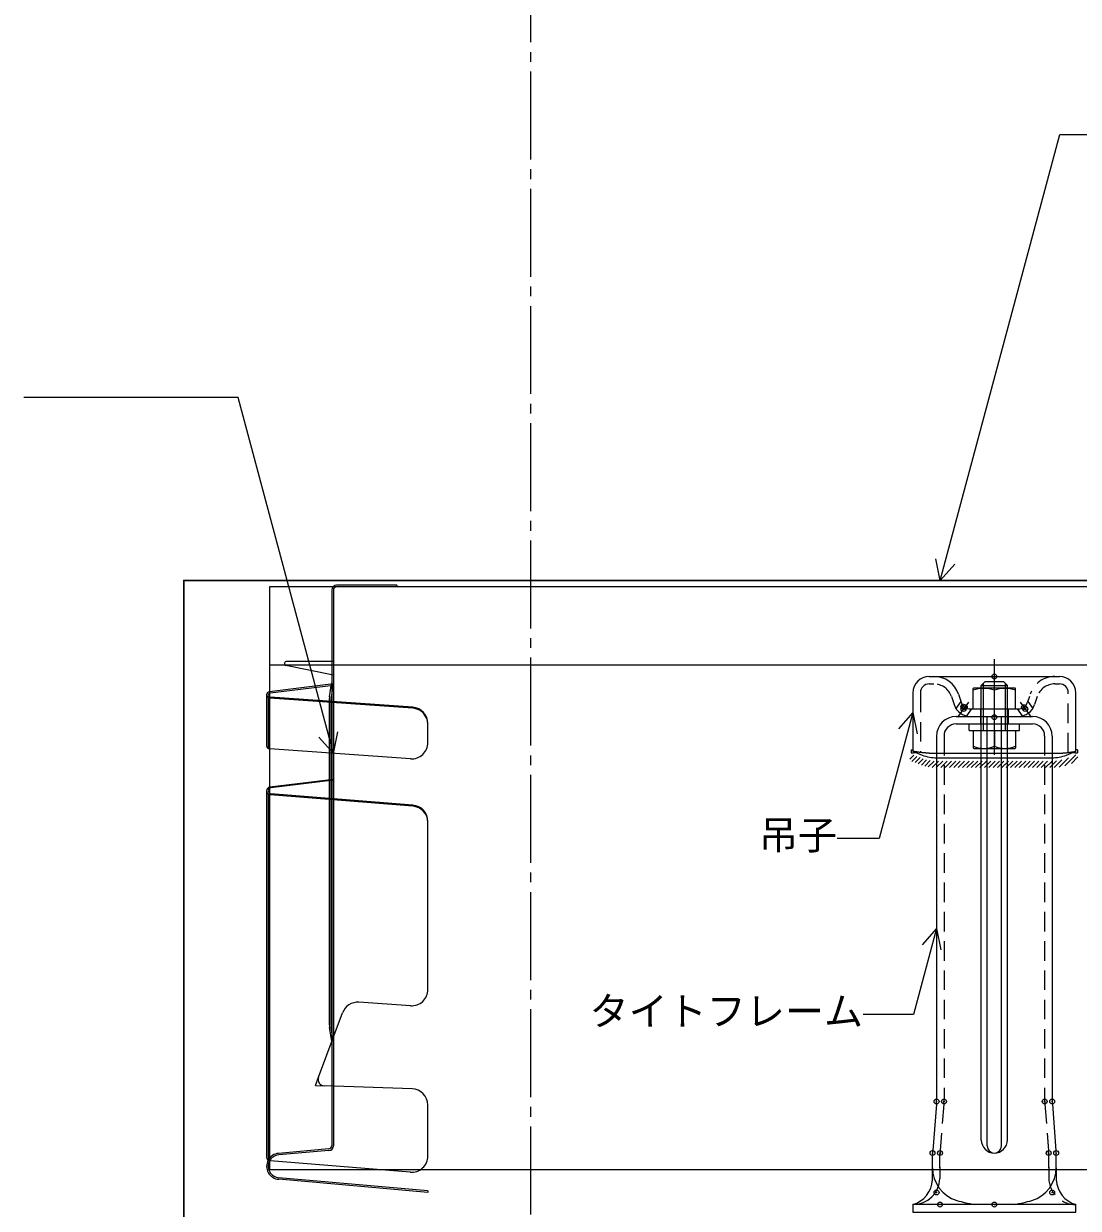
# Model space of a CAD drawing. Units: millimetres at full size, sheet at 1:3; details may follow other scales. Extents: x -1262 to 1258, y -891 to 1034.
# Drawn here: x -750.3 to -426.4, y 163.4 to 527.2 of the extents above; entities that cross this region are included whole.
import ezdxf
from ezdxf.enums import TextEntityAlignment as Align

# ---------------------------------------------------------------- set-up
doc = ezdxf.new("R2010")
doc.units = ezdxf.units.MM
doc.header["$LTSCALE"] = 3
doc.header["$PDMODE"] = 32
doc.header["$PDSIZE"] = 1.5
doc.linetypes.add('CHAIN2', pattern=[12, 9, -1, 1, -1])
doc.linetypes.add('DASHED2', pattern=[3, 2, -1])
for name, color, linetype, lineweight in [('0-4_寸法線1', 5, 'Continuous', 25), ('0-6_名称1', 5, 'Continuous', 25), ('0-B_屋根1', 6, 'Continuous', 20), ('1-1_水切1', 134, 'Continuous', 30), ('2-A_タイトフレーム', 3, 'Continuous', 9), ('2-F_I金具', 7, 'Continuous', 5), ('3-1_面戸', 7, 'Continuous', 5)]:
    doc.layers.add(name, color=color, linetype=linetype, lineweight=lineweight)
doc.styles.add('ＭＳ ゴシック', font='')
doc.styles.get('ＭＳ ゴシック').set_extended_font_data('MS Gothic')

msp = doc.modelspace()

# ---------------------------------------------------------------- linework, layer by layer
at = {"layer": '0-4_寸法線1', "linetype": 'CHAIN2'}
msp.add_line((-594.647, 692.477), (-594.647, -619.534), dxfattribs=at)
at = {"layer": '0-6_名称1'}
for p, q in [((-468.738, 356.211), (-470.083, 362.783)), ((-468.738, 356.211), (-464.287, 361.23)), ((-477.147, 315.609), (-481.598, 310.59)), ((-477.147, 315.609), (-475.803, 309.037)), ((-655.167, 303.073), (-653.822, 309.645)), ((-655.167, 303.073), (-659.617, 308.092)), ((-469.897, 249.321), (-474.348, 244.301)), ((-469.897, 249.321), (-468.553, 242.749))]:
    msp.add_line(p, q, dxfattribs=at)
for points in [[(-468.738, 356.211), (-432.051, 493.128), (-357.672, 493.128)], [(-655.167, 303.073), (-684.467, 412.423), (-750.298, 412.423)], [(-477.147, 315.609), (-487.502, 276.965), (-500.465, 276.965)], [(-469.897, 249.321), (-476.983, 222.879), (-492.482, 222.879)]]:
    msp.add_lwpolyline(points, dxfattribs=at)
at = {"layer": '0-B_屋根1'}
for p, q in [((965.353, 330.211), (-674.747, 330.211)), ((965.353, 175.211), (-674.747, 175.211))]:
    msp.add_line(p, q, dxfattribs=at)
msp.add_lwpolyline([(965.353, 354.211), (-674.747, 354.211), (-674.747, 175.211)], dxfattribs=at)
at = {"layer": '1-1_水切1'}
msp.add_lwpolyline([(-336.646, 356.211), (-701.147, 356.211), (-701.147, 115.638), (-683.147, 115.638), (-683.147, 55.436), (-681.147, 45.638)], dxfattribs=at)
at = {"layer": '2-A_タイトフレーム'}
for p, q in [((-463.897, 314.411), (-440.397, 314.411)), ((-456.147, 301.714), (-456.147, 314.411)), ((-454.347, 301.714), (-454.347, 314.411)), ((-449.947, 301.714), (-449.947, 314.411)), ((-448.147, 301.714), (-448.147, 314.411)), ((-463.897, 312.111), (-440.397, 312.111)), ((-469.897, 308.411), (-469.897, 301.714)), ((-434.398, 308.411), (-434.398, 196.936)), ((-469.897, 301.714), (-469.897, 196.936)), ((-456.147, 184.329), (-456.147, 301.714)), ((-454.347, 182.529), (-454.347, 301.714)), ((-449.947, 182.529), (-449.947, 301.714)), ((-448.147, 184.329), (-448.147, 301.714)), ((-469.96, 195.361), (-471.085, 181.116)), ((-434.335, 195.361), (-433.21, 181.116)), ((-471.147, 172.059), (-471.147, 179.54)), ((-468.847, 175.829), (-468.847, 179.54)), ((-433.148, 175.829), (-433.148, 179.54)), ((-435.443, 176.004), (-435.443, 173.084)), ((-433.148, 175.829), (-433.148, 172.059))]:
    msp.add_line(p, q, dxfattribs=at)
at = {"layer": '2-A_タイトフレーム', "linetype": 'DASHED2'}
for p, q in [((-467.597, 308.411), (-467.597, 196.936)), ((-436.697, 308.411), (-436.697, 196.936)), ((-467.66, 195.361), (-468.785, 181.116)), ((-436.635, 195.361), (-435.51, 181.116)), ((-435.447, 175.829), (-435.447, 179.54)), ((-468.852, 176.004), (-468.852, 172.539))]:
    msp.add_line(p, q, dxfattribs=at)
at = {"layer": '2-A_タイトフレーム'}
msp.add_lwpolyline([(-477.147, 164.511), (-477.147, 162.211), (-427.148, 162.211), (-427.148, 164.511)], close=True, dxfattribs=at)
for centre, radius, start, end in [((-463.897, 308.411), 6, 90, 180), ((-440.397, 308.411), 6, 0, 90), ((-463.897, 308.411), 3.7, 90, 180), ((-440.397, 308.411), 3.7, 0, 90), ((-489.897, 196.936), 20, 355.48168, 0), ((-487.597, 196.936), 20, 355.48166, 360), ((-416.698, 196.936), 20, 180, 184.51834), ((-414.398, 196.936), 20, 180, 184.51832), ((-452.147, 184.329), 4, 180, 359.99998), ((-452.147, 182.529), 2.2, 180, 359.99998), ((-451.147, 179.54), 20, 175.48168, 180), ((-448.847, 179.54), 20, 175.48166, 180), ((-455.447, 179.54), 20, 0, 4.51834), ((-453.147, 179.54), 20, 0, 4.51832), ((-460.647, 175.829), 10.5, 180, 253.25361), ((-443.647, 175.829), 10.5, 286.74638, 0), ((-477.147, 172.811), 8.3, 270, 358.1176), ((-479.567, 172.594), 8.437, 286.66783, 356.36645), ((-424.728, 172.594), 8.437, 183.63355, 253.33217), ((-452.147, 204.077), 40, 253.25361, 261.05979), ((-452.147, 204.077), 40, 278.9402, 286.74638)]:
    msp.add_arc(centre, radius, start, end, dxfattribs=at)
at = {"layer": '2-A_タイトフレーム', "linetype": 'DASHED2'}
msp.add_arc((-427.148, 172.811), 8.3, 178.1176, 270, dxfattribs=at)
at = {"layer": '2-A_タイトフレーム'}
for p in [(-469.897, 196.147), (-467.597, 196.147), (-436.697, 196.147), (-434.398, 196.147), (-471.147, 180.329), (-468.847, 180.329), (-435.447, 180.329), (-433.148, 180.329), (-469.897, 168.231), (-434.398, 168.231), (-468.847, 164.511), (-452.147, 164.511)]:
    msp.add_point(p, dxfattribs=at)
at = {"layer": '2-F_I金具'}
for p, q in [((-452.147, 302.611), (-452.147, 331.972)), ((-472.147, 326.711), (-432.148, 326.711)), ((-472.147, 324.411), (-470.732, 324.411)), ((-456.147, 323.911), (-454.947, 325.111)), ((-456.147, 323.911), (-448.147, 323.911)), ((-456.147, 310.111), (-456.147, 323.911)), ((-455.522, 310.111), (-455.522, 324.536)), ((-454.947, 325.111), (-449.347, 325.111)), ((-448.147, 323.911), (-449.347, 325.111)), ((-448.772, 310.111), (-448.772, 324.536)), ((-448.147, 310.111), (-448.147, 323.911)), ((-433.563, 324.411), (-432.148, 324.411)), ((-477.147, 321.711), (-477.147, 303.714)), ((-465.319, 320.497), (-464.511, 318.05)), ((-463.135, 321.218), (-462.327, 318.771)), ((-458.397, 323.211), (-458.647, 322.961)), ((-458.647, 316.711), (-458.647, 322.961)), ((-458.397, 323.211), (-445.897, 323.211)), ((-452.147, 316.711), (-452.147, 322.486)), ((-445.897, 323.211), (-445.647, 322.961)), ((-445.647, 316.711), (-445.647, 322.961)), ((-441.391, 320.518), (-441.968, 318.771)), ((-438.976, 320.497), (-439.784, 318.05)), ((-427.148, 303.714), (-427.148, 321.711)), ((-462.421, 319.055), (-463.975, 316.905)), ((-460.123, 318.82), (-463.441, 314.231)), ((-459.179, 316.711), (-460.733, 314.562)), ((-459.478, 316.711), (-444.817, 316.711)), ((-458.647, 316.711), (-445.647, 316.711)), ((-456.397, 316.711), (-456.397, 314.411)), ((-447.897, 316.711), (-447.897, 314.411)), ((-445.116, 316.711), (-443.562, 314.562)), ((-444.172, 318.82), (-440.854, 314.231)), ((-441.874, 319.055), (-440.32, 316.905)), ((-459.478, 314.411), (-444.817, 314.411)), ((-456.397, 314.411), (-456.397, 312.111)), ((-447.897, 314.411), (-447.897, 312.111)), ((-459.847, 310.111), (-459.847, 312.111)), ((-459.847, 312.111), (-444.447, 312.111)), ((-459.847, 310.111), (-444.447, 310.111)), ((-458.647, 310.111), (-458.647, 304.761)), ((-452.147, 310.111), (-452.147, 305.278)), ((-445.647, 310.111), (-445.647, 304.761)), ((-444.447, 310.111), (-444.447, 312.111)), ((-478.109, 301.311), (-476.887, 302.532)), ((-477.647, 304.209), (-477.147, 304.209)), ((-477.647, 304.209), (-477.647, 303.209)), ((-477.467, 300.61), (-475.929, 302.149)), ((-477.147, 303.714), (-474.293, 302.572)), ((-477.068, 303.699), (-477.147, 303.714)), ((-472.147, 303.141), (-432.148, 303.141)), ((-458.497, 304.611), (-458.647, 304.761)), ((-458.497, 304.611), (-445.797, 304.611)), ((-445.797, 304.611), (-445.647, 304.761)), ((-430.546, 299.233), (-427.139, 302.64)), ((-430.002, 302.572), (-427.148, 303.714)), ((-428.493, 299.944), (-426.455, 301.982)), ((-427.227, 303.699), (-427.148, 303.714)), ((-426.648, 304.209), (-427.148, 304.209)), ((-426.648, 304.209), (-426.648, 303.209)), ((-476.509, 300.227), (-474.97, 301.766)), ((-475.551, 299.844), (-473.997, 301.397)), ((-474.572, 299.481), (-472.959, 301.094)), ((-473.535, 299.177), (-471.842, 300.869)), ((-472.43, 298.939), (-470.632, 300.738)), ((-471.248, 298.78), (-469.314, 300.714)), ((-469.972, 298.714), (-467.973, 300.714)), ((-469.836, 301.714), (-434.458, 301.714)), ((-468.631, 298.714), (-466.631, 300.714)), ((-467.289, 298.714), (-465.289, 300.714)), ((-465.948, 298.714), (-463.948, 300.714)), ((-464.606, 298.714), (-462.606, 300.714)), ((-463.264, 298.714), (-461.264, 300.714)), ((-461.923, 298.714), (-459.923, 300.714)), ((-460.581, 298.714), (-458.581, 300.714)), ((-459.24, 298.714), (-457.24, 300.714)), ((-457.898, 298.714), (-455.898, 300.714)), ((-456.556, 298.714), (-454.556, 300.714)), ((-455.215, 298.714), (-453.215, 300.714)), ((-453.873, 298.714), (-451.873, 300.714)), ((-452.531, 298.714), (-450.531, 300.714)), ((-451.19, 298.714), (-449.19, 300.714)), ((-449.848, 298.714), (-447.848, 300.714)), ((-448.506, 298.714), (-446.506, 300.714)), ((-447.165, 298.714), (-445.165, 300.714)), ((-445.823, 298.714), (-443.823, 300.714)), ((-444.482, 298.714), (-442.482, 300.714)), ((-443.14, 298.714), (-441.14, 300.714)), ((-441.798, 298.714), (-439.798, 300.714)), ((-440.457, 298.714), (-438.457, 300.714)), ((-439.115, 298.714), (-437.115, 300.714)), ((-437.773, 298.714), (-435.773, 300.714)), ((-436.432, 298.714), (-434.432, 300.714)), ((-435.09, 298.714), (-433.009, 300.795)), ((-433.731, 298.731), (-431.378, 301.084)), ((-432.242, 298.878), (-429.375, 301.746))]:
    msp.add_line(p, q, dxfattribs=at)
at = {"layer": '2-F_I金具', "linetype": 'DASHED2'}
for p, q in [((-474.847, 321.711), (-474.847, 303.361)), ((-429.448, 303.361), (-429.448, 321.711))]:
    msp.add_line(p, q, dxfattribs=at)
at = {"layer": '2-F_I金具'}
for points in [[(-472.147, 303.141), (-472.235, 303.145), (-472.322, 303.149), (-472.412, 303.153), (-472.504, 303.157), (-472.599, 303.162), (-472.698, 303.167), (-472.802, 303.173), (-472.912, 303.18), (-473.028, 303.187), (-473.151, 303.195), (-473.282, 303.204), (-473.421, 303.214), (-473.566, 303.225), (-473.716, 303.237), (-473.871, 303.25), (-474.03, 303.265), (-474.192, 303.28), (-474.357, 303.296), (-474.523, 303.314), (-474.69, 303.333), (-474.856, 303.353), (-475.022, 303.373), (-475.186, 303.395), (-475.347, 303.417), (-475.504, 303.439), (-475.657, 303.462), (-475.805, 303.484), (-475.947, 303.506), (-476.082, 303.527), (-476.209, 303.548), (-476.327, 303.567), (-476.438, 303.586), (-476.542, 303.604), (-476.64, 303.621), (-476.732, 303.637), (-476.82, 303.653), (-476.905, 303.669), (-476.987, 303.684), (-477.068, 303.699)], [(-432.148, 303.141), (-432.06, 303.145), (-431.972, 303.149), (-431.883, 303.153), (-431.791, 303.157), (-431.696, 303.162), (-431.597, 303.167), (-431.493, 303.173), (-431.383, 303.18), (-431.267, 303.187), (-431.144, 303.195), (-431.012, 303.204), (-430.874, 303.214), (-430.729, 303.225), (-430.579, 303.237), (-430.424, 303.25), (-430.265, 303.265), (-430.103, 303.28), (-429.938, 303.296), (-429.772, 303.314), (-429.605, 303.333), (-429.439, 303.353), (-429.273, 303.373), (-429.109, 303.395), (-428.948, 303.417), (-428.791, 303.439), (-428.638, 303.462), (-428.49, 303.484), (-428.348, 303.506), (-428.213, 303.527), (-428.086, 303.548), (-427.968, 303.567), (-427.857, 303.586), (-427.753, 303.604), (-427.655, 303.621), (-427.563, 303.637), (-427.475, 303.653), (-427.39, 303.669), (-427.308, 303.684), (-427.227, 303.699)]]:
    msp.add_lwpolyline(points, dxfattribs=at)
for centre, radius, start, end in [((-472.147, 321.711), 5, 90, 180), ((-472.147, 321.711), 2.7, 90, 180), ((-470.732, 318.711), 8, 18.26289, 90), ((-432.148, 321.711), 5, 0, 90), ((-432.148, 321.711), 2.7, 0, 90), ((-455.397, 312.233), 10.755, 72.41202, 107.58798), ((-448.897, 312.233), 10.755, 72.41202, 107.58798), ((-459.478, 319.711), 5.3, 198.26289, 270), ((-459.478, 319.711), 3, 198.26289, 270), ((-444.817, 319.711), 3, 270, 341.73711), ((-444.817, 319.711), 5.3, 270, 341.73711), ((-480.216, 325.485), 22.423, 276.57857, 279.91731), ((-469.836, 313.714), 12, 248.19859, 270), ((-455.397, 312.861), 8.25, 246.79921, 293.20079), ((-448.897, 312.861), 8.25, 246.79921, 293.20079), ((-434.458, 313.714), 12, 270, 291.80141), ((-424.079, 325.485), 22.423, 260.08269, 263.42143)]:
    msp.add_arc(centre, radius, start, end, dxfattribs=at)
at = {"layer": '2-F_I金具', "linetype": 'DASHED2'}
for centre, radius, start, end in [((-470.732, 318.711), 5.7, 18.26289, 90), ((-433.563, 318.711), 8, 90, 161.73711), ((-433.563, 318.711), 5.7, 90, 161.73711)]:
    msp.add_arc(centre, radius, start, end, dxfattribs=at)
at = {"layer": '2-F_I金具'}
for p in [(-452.147, 326.711), (-461.647, 317.411), (-461.647, 316.711), (-461.236, 317.28), (-443.059, 317.28), (-442.647, 316.711), (-452.147, 314.177)]:
    msp.add_point(p, dxfattribs=at)
at = {"layer": '3-1_面戸'}
for p, q in [((-655.167, 353.211), (-655.167, 319.681)), ((-635.667, 354.711), (-654.167, 354.711)), ((-635.667, 354.211), (-654.167, 354.211)), ((-635.667, 354.711), (-635.667, 354.211)), ((-655.167, 351.586), (-655.167, 339.985)), ((-655.167, 331.308), (-669.667, 331.308)), ((-670.167, 330.808), (-670.167, 330.59)), ((-655.167, 327.11), (-669.767, 330.1)), ((-655.167, 324.428), (-674.803, 322.03)), ((-655.167, 323.882), (-674.633, 321.549)), ((-656.341, 320.496), (-655.812, 323.805)), ((-655.167, 324.711), (-655.841, 320.496)), ((-655.812, 323.805), (-655.723, 324.36)), ((-655.723, 324.36), (-655.667, 324.711)), ((-655.667, 327.213), (-655.667, 324.74)), ((-655.667, 324.74), (-655.667, 324.711)), ((-655.667, 324.711), (-655.667, 324.367)), ((-655.667, 324.367), (-655.667, 323.822)), ((-655.667, 323.822), (-655.667, 320.27)), ((-675.667, 321.038), (-675.667, 305.443)), ((-675.167, 320.171), (-675.167, 304.576)), ((-630.797, 317.24), (-674.586, 320.309)), ((-655.667, 320.27), (-655.667, 319.621)), ((-630.797, 316.96), (-674.736, 320.039)), ((-656.467, 318.916), (-656.467, 303.164)), ((-655.967, 318.916), (-655.967, 302.15)), ((-655.667, 319.621), (-655.667, 318.983)), ((-655.667, 318.983), (-655.667, 303.108)), ((-655.167, 319.681), (-655.167, 318.948)), ((-655.167, 318.948), (-655.167, 303.073)), ((-626.147, 306.402), (-626.147, 312.252)), ((-631.496, 301.414), (-674.736, 304.444)), ((-656.467, 303.164), (-656.467, 294.938)), ((-655.967, 302.15), (-655.967, 294.344)), ((-655.667, 303.108), (-655.667, 295.036)), ((-655.167, 303.073), (-655.167, 289.149)), ((-655.167, 295.097), (-674.664, 292.704)), ((-655.167, 294.816), (-674.407, 292.454)), ((-656.467, 294.938), (-656.467, 220.508)), ((-655.667, 295.036), (-655.667, 214.517)), ((-675.667, 291.551), (-675.667, 196.971)), ((-655.967, 294.344), (-655.967, 220.508)), ((-675.167, 290.595), (-675.167, 195.987)), ((-630.746, 286.862), (-674.596, 290.391)), ((-630.746, 287.183), (-674.351, 290.693)), ((-655.167, 289.149), (-655.167, 215.863)), ((-626.147, 230.561), (-626.147, 282.2)), ((-631.49, 225.573), (-647.328, 226.664)), ((-659.704, 203.656), (-652.359, 223.418)), ((-655.667, 214.713), (-656.341, 218.928)), ((-655.295, 215.516), (-655.841, 218.928)), ((-655.167, 214.713), (-655.295, 215.516)), ((-655.167, 215.863), (-655.167, 200.87)), ((-655.667, 214.517), (-655.667, 200.886)), ((-660.671, 201.051), (-659.704, 203.656)), ((-660.671, 201.051), (-657.895, 200.96)), ((-630.982, 200.072), (-657.895, 200.96)), ((-655.667, 200.886), (-655.667, 182.587)), ((-655.167, 200.87), (-655.167, 182.587)), ((-675.667, 196.971), (-675.667, 179.045)), ((-675.167, 195.987), (-675.167, 178.096)), ((-626.147, 179.417), (-626.147, 195.075)), ((-656.58, 181.591), (-672.015, 180.24)), ((-656.536, 181.093), (-671.972, 179.742)), ((-631.548, 174.433), (-674.609, 177.899)), ((-626.19, 168.262), (-671.942, 172.265)), ((-626.147, 168.76), (-671.898, 172.763)), ((-626.147, 168.76), (-626.19, 168.262))]:
    msp.add_line(p, q, dxfattribs=at)
msp.add_lwpolyline([(-655.667, 353.211), (-655.667, 331.308), (-655.667, 327.213)], dxfattribs=at)
for centre, radius, start, end in [((-654.167, 353.211), 1.5, 90, 180), ((-654.167, 353.211), 1, 90, 180), ((-669.667, 330.808), 0.5, 90, 180), ((-669.667, 330.59), 0.5, 180, 258.42858), ((-674.666, 321.038), 1.001, 96.96361, 265.99155), ((-674.543, 320.931), 0.624, 96.83391, 265.99159), ((-646.467, 318.916), 10, 170.90972, 173.33964), ((-645.967, 318.916), 10, 170.90972, 180), ((-646.467, 318.916), 10, 179.29703, 180), ((-646.467, 318.916), 10, 176.49747, 179.29703), ((-646.467, 318.916), 10, 173.33964, 176.49747), ((-631.147, 312.252), 5, 360, 85.99155), ((-631.147, 311.973), 5, 360, 85.99155), ((-631.147, 306.402), 5, 265.99155, 360), ((-674.666, 305.443), 1.001, 179.99999, 265.99155), ((-674.503, 291.551), 1.164, 96.99873, 265.39854), ((-674.28, 291.577), 0.886, 96.99873, 265.39856), ((-631.147, 282.2), 5, 360, 85.39854), ((-631.147, 281.878), 5, 360, 85.39854), ((-631.147, 230.561), 5, 266.05867, 360), ((-647.672, 221.676), 5, 86.05867, 159.61187), ((-646.467, 220.508), 10, 180, 189.09028), ((-645.967, 220.508), 10, 180, 189.09028), ((-657.829, 202.959), 2, 159.61187, 268.11095), ((-631.147, 195.075), 5, 360, 88.11095), ((-656.667, 182.587), 1, 275, 360), ((-656.667, 182.587), 1.5, 275, 360), ((-674.517, 179.045), 1.15, 180, 265.39854), ((-671.667, 176.256), 4, 95, 152.17332), ((-671.667, 176.256), 3.5, 95, 151.64238), ((-631.147, 179.417), 5, 265.39854, 360), ((-671.667, 176.256), 4, 152.17332, 266.05743), ((-671.667, 176.256), 3.5, 151.64238, 266.13045)]:
    msp.add_arc(centre, radius, start, end, dxfattribs=at)

# ---------------------------------------------------------------- texts
at = {"layer": '0-6_名称1', "style": 'ＭＳ ゴシック'}
for s, p in [('吊子', (-524.465, 270.965)), ('タイトフレーム', (-576.482, 216.879))]:
    msp.add_text(s, height=8.798, dxfattribs=at).set_placement(p, align=Align.BOTTOM_LEFT)

doc.saveas('drawing.dxf')
